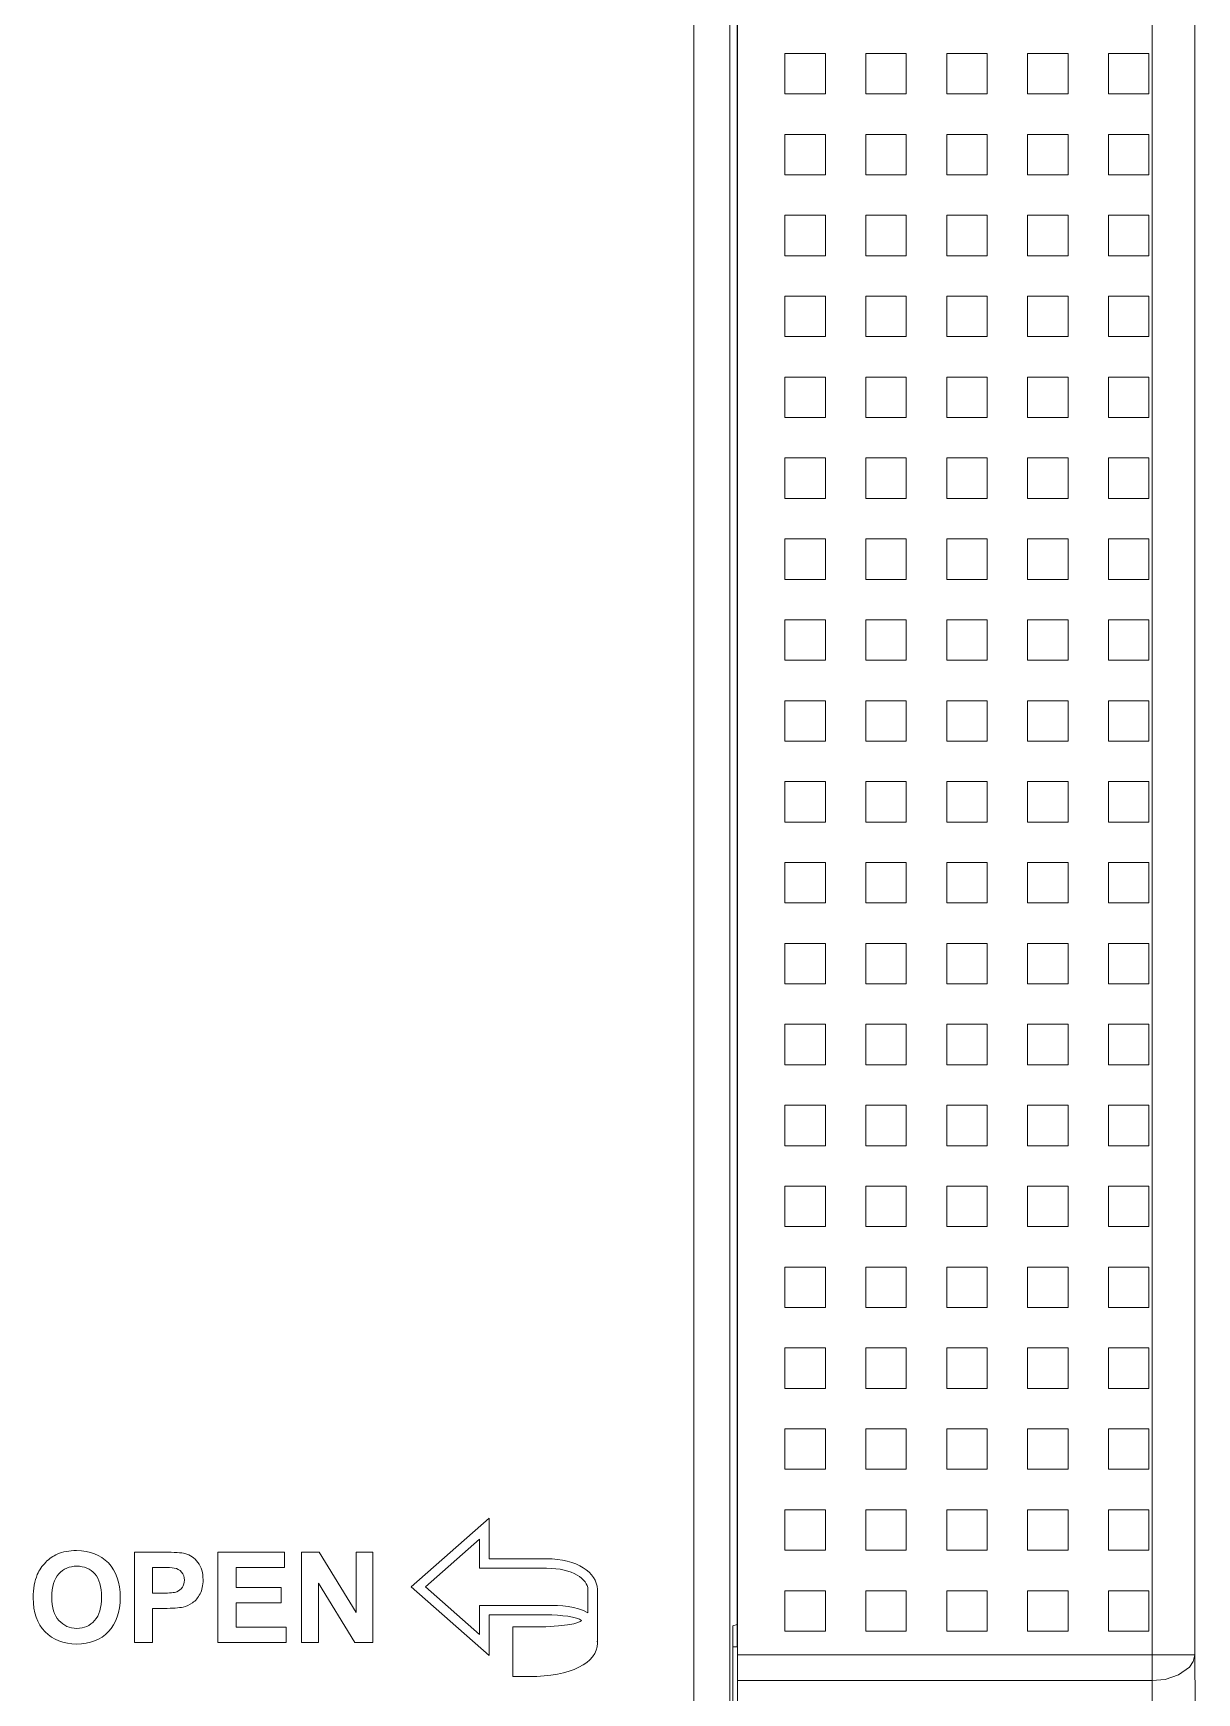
# Model space of a CAD drawing. Header units: millimetres. Extents: x 33157 to 59611, y -29750 to 1750.
# Drawn here: x 53831.92 to 53853.5, y 154.19 to 184.96 of the extents above; entities that cross this region are included whole.
import ezdxf

# ---------------------------------------------------------------- set-up
doc = ezdxf.new("R2010")
doc.units = ezdxf.units.MM
doc.layers.get('0').update_dxf_attribs({"lineweight": 18})

msp = doc.modelspace()

# ---------------------------------------------------------------- linework, layer by layer
at = {"lineweight": 9}
for p, q in [((53844.977, 279.827), (53844.977, 155.043)), ((53852.673, 275.622), (53852.673, 154.421)), ((53853.466, 274.82), (53853.466, 154.892)), ((53844.986, 214.05), (53844.986, 154.892)), ((53844.845, 213.626), (53844.845, 152.931)), ((53844.977, 213.626), (53844.977, 155.458)), ((53844.175, 213.079), (53844.175, 152.931)), ((53844.901, 155.43), (53844.901, 152.931)), ((53844.986, 154.892), (53844.986, 154.421))]:
    msp.add_line(p, q, dxfattribs=at)
for points in [[(53845.866, 183.834), (53846.616, 183.834), (53846.616, 184.584), (53845.866, 184.584)], [(53847.366, 183.834), (53848.116, 183.834), (53848.116, 184.584), (53847.366, 184.584)], [(53848.866, 183.834), (53849.616, 183.834), (53849.616, 184.584), (53848.866, 184.584)], [(53850.366, 183.834), (53851.116, 183.834), (53851.116, 184.584), (53850.366, 184.584)], [(53851.866, 183.834), (53852.616, 183.834), (53852.616, 184.584), (53851.866, 184.584)], [(53845.866, 182.334), (53846.616, 182.334), (53846.616, 183.084), (53845.866, 183.084)], [(53847.366, 182.334), (53848.116, 182.334), (53848.116, 183.084), (53847.366, 183.084)], [(53848.866, 182.334), (53849.616, 182.334), (53849.616, 183.084), (53848.866, 183.084)], [(53850.366, 182.334), (53851.116, 182.334), (53851.116, 183.084), (53850.366, 183.084)], [(53851.866, 182.334), (53852.616, 182.334), (53852.616, 183.084), (53851.866, 183.084)], [(53845.866, 180.834), (53846.616, 180.834), (53846.616, 181.584), (53845.866, 181.584)], [(53847.366, 180.834), (53848.116, 180.834), (53848.116, 181.584), (53847.366, 181.584)], [(53848.866, 180.834), (53849.616, 180.834), (53849.616, 181.584), (53848.866, 181.584)], [(53850.366, 180.834), (53851.116, 180.834), (53851.116, 181.584), (53850.366, 181.584)], [(53851.866, 180.834), (53852.616, 180.834), (53852.616, 181.584), (53851.866, 181.584)], [(53845.866, 179.334), (53846.616, 179.334), (53846.616, 180.084), (53845.866, 180.084)], [(53847.366, 179.334), (53848.116, 179.334), (53848.116, 180.084), (53847.366, 180.084)], [(53848.866, 179.334), (53849.616, 179.334), (53849.616, 180.084), (53848.866, 180.084)], [(53850.366, 179.334), (53851.116, 179.334), (53851.116, 180.084), (53850.366, 180.084)], [(53851.866, 179.334), (53852.616, 179.334), (53852.616, 180.084), (53851.866, 180.084)], [(53845.866, 177.834), (53846.616, 177.834), (53846.616, 178.584), (53845.866, 178.584)], [(53847.366, 177.834), (53848.116, 177.834), (53848.116, 178.584), (53847.366, 178.584)], [(53848.866, 177.834), (53849.616, 177.834), (53849.616, 178.584), (53848.866, 178.584)], [(53850.366, 177.834), (53851.116, 177.834), (53851.116, 178.584), (53850.366, 178.584)], [(53851.866, 177.834), (53852.616, 177.834), (53852.616, 178.584), (53851.866, 178.584)], [(53845.866, 176.334), (53846.616, 176.334), (53846.616, 177.084), (53845.866, 177.084)], [(53847.366, 176.334), (53848.116, 176.334), (53848.116, 177.084), (53847.366, 177.084)], [(53848.866, 176.334), (53849.616, 176.334), (53849.616, 177.084), (53848.866, 177.084)], [(53850.366, 176.334), (53851.116, 176.334), (53851.116, 177.084), (53850.366, 177.084)], [(53851.866, 176.334), (53852.616, 176.334), (53852.616, 177.084), (53851.866, 177.084)], [(53845.866, 174.834), (53846.616, 174.834), (53846.616, 175.584), (53845.866, 175.584)], [(53847.366, 174.834), (53848.116, 174.834), (53848.116, 175.584), (53847.366, 175.584)], [(53848.866, 174.834), (53849.616, 174.834), (53849.616, 175.584), (53848.866, 175.584)], [(53850.366, 174.834), (53851.116, 174.834), (53851.116, 175.584), (53850.366, 175.584)], [(53851.866, 174.834), (53852.616, 174.834), (53852.616, 175.584), (53851.866, 175.584)], [(53845.866, 173.334), (53846.616, 173.334), (53846.616, 174.084), (53845.866, 174.084)], [(53847.366, 173.334), (53848.116, 173.334), (53848.116, 174.084), (53847.366, 174.084)], [(53848.866, 173.334), (53849.616, 173.334), (53849.616, 174.084), (53848.866, 174.084)], [(53850.366, 173.334), (53851.116, 173.334), (53851.116, 174.084), (53850.366, 174.084)], [(53851.866, 173.334), (53852.616, 173.334), (53852.616, 174.084), (53851.866, 174.084)], [(53845.866, 171.834), (53846.616, 171.834), (53846.616, 172.584), (53845.866, 172.584)], [(53847.366, 171.834), (53848.116, 171.834), (53848.116, 172.584), (53847.366, 172.584)], [(53848.866, 171.834), (53849.616, 171.834), (53849.616, 172.584), (53848.866, 172.584)], [(53850.366, 171.834), (53851.116, 171.834), (53851.116, 172.584), (53850.366, 172.584)], [(53851.866, 171.834), (53852.616, 171.834), (53852.616, 172.584), (53851.866, 172.584)], [(53845.866, 170.334), (53846.616, 170.334), (53846.616, 171.084), (53845.866, 171.084)], [(53847.366, 170.334), (53848.116, 170.334), (53848.116, 171.084), (53847.366, 171.084)], [(53848.866, 170.334), (53849.616, 170.334), (53849.616, 171.084), (53848.866, 171.084)], [(53850.366, 170.334), (53851.116, 170.334), (53851.116, 171.084), (53850.366, 171.084)], [(53851.866, 170.334), (53852.616, 170.334), (53852.616, 171.084), (53851.866, 171.084)], [(53845.866, 168.834), (53846.616, 168.834), (53846.616, 169.584), (53845.866, 169.584)], [(53847.366, 168.834), (53848.116, 168.834), (53848.116, 169.584), (53847.366, 169.584)], [(53848.866, 168.834), (53849.616, 168.834), (53849.616, 169.584), (53848.866, 169.584)], [(53850.366, 168.834), (53851.116, 168.834), (53851.116, 169.584), (53850.366, 169.584)], [(53851.866, 168.834), (53852.616, 168.834), (53852.616, 169.584), (53851.866, 169.584)], [(53845.866, 167.334), (53846.616, 167.334), (53846.616, 168.084), (53845.866, 168.084)], [(53847.366, 167.334), (53848.116, 167.334), (53848.116, 168.084), (53847.366, 168.084)], [(53848.866, 167.334), (53849.616, 167.334), (53849.616, 168.084), (53848.866, 168.084)], [(53850.366, 167.334), (53851.116, 167.334), (53851.116, 168.084), (53850.366, 168.084)], [(53851.866, 167.334), (53852.616, 167.334), (53852.616, 168.084), (53851.866, 168.084)], [(53845.866, 165.834), (53846.616, 165.834), (53846.616, 166.584), (53845.866, 166.584)], [(53847.366, 165.834), (53848.116, 165.834), (53848.116, 166.584), (53847.366, 166.584)], [(53848.866, 165.834), (53849.616, 165.834), (53849.616, 166.584), (53848.866, 166.584)], [(53850.366, 165.834), (53851.116, 165.834), (53851.116, 166.584), (53850.366, 166.584)], [(53851.866, 165.834), (53852.616, 165.834), (53852.616, 166.584), (53851.866, 166.584)], [(53845.866, 164.334), (53846.616, 164.334), (53846.616, 165.084), (53845.866, 165.084)], [(53847.366, 164.334), (53848.116, 164.334), (53848.116, 165.084), (53847.366, 165.084)], [(53848.866, 164.334), (53849.616, 164.334), (53849.616, 165.084), (53848.866, 165.084)], [(53850.366, 164.334), (53851.116, 164.334), (53851.116, 165.084), (53850.366, 165.084)], [(53851.866, 164.334), (53852.616, 164.334), (53852.616, 165.084), (53851.866, 165.084)], [(53845.866, 162.834), (53846.616, 162.834), (53846.616, 163.584), (53845.866, 163.584)], [(53847.366, 162.834), (53848.116, 162.834), (53848.116, 163.584), (53847.366, 163.584)], [(53848.866, 162.834), (53849.616, 162.834), (53849.616, 163.584), (53848.866, 163.584)], [(53850.366, 162.834), (53851.116, 162.834), (53851.116, 163.584), (53850.366, 163.584)], [(53851.866, 162.834), (53852.616, 162.834), (53852.616, 163.584), (53851.866, 163.584)], [(53845.866, 161.334), (53846.616, 161.334), (53846.616, 162.084), (53845.866, 162.084)], [(53847.366, 161.334), (53848.116, 161.334), (53848.116, 162.084), (53847.366, 162.084)], [(53848.866, 161.334), (53849.616, 161.334), (53849.616, 162.084), (53848.866, 162.084)], [(53850.366, 161.334), (53851.116, 161.334), (53851.116, 162.084), (53850.366, 162.084)], [(53851.866, 161.334), (53852.616, 161.334), (53852.616, 162.084), (53851.866, 162.084)], [(53845.866, 159.834), (53846.616, 159.834), (53846.616, 160.584), (53845.866, 160.584)], [(53847.366, 159.834), (53848.116, 159.834), (53848.116, 160.584), (53847.366, 160.584)], [(53848.866, 159.834), (53849.616, 159.834), (53849.616, 160.584), (53848.866, 160.584)], [(53850.366, 159.834), (53851.116, 159.834), (53851.116, 160.584), (53850.366, 160.584)], [(53851.866, 159.834), (53852.616, 159.834), (53852.616, 160.584), (53851.866, 160.584)], [(53845.866, 158.334), (53846.616, 158.334), (53846.616, 159.084), (53845.866, 159.084)], [(53847.366, 158.334), (53848.116, 158.334), (53848.116, 159.084), (53847.366, 159.084)], [(53848.866, 158.334), (53849.616, 158.334), (53849.616, 159.084), (53848.866, 159.084)], [(53850.366, 158.334), (53851.116, 158.334), (53851.116, 159.084), (53850.366, 159.084)], [(53851.866, 158.334), (53852.616, 158.334), (53852.616, 159.084), (53851.866, 159.084)], [(53845.866, 156.834), (53846.616, 156.834), (53846.616, 157.584), (53845.866, 157.584)], [(53847.366, 156.834), (53848.116, 156.834), (53848.116, 157.584), (53847.366, 157.584)], [(53848.866, 156.834), (53849.616, 156.834), (53849.616, 157.584), (53848.866, 157.584)], [(53850.366, 156.834), (53851.116, 156.834), (53851.116, 157.584), (53850.366, 157.584)], [(53851.866, 156.834), (53852.616, 156.834), (53852.616, 157.584), (53851.866, 157.584)], [(53845.866, 155.334), (53846.616, 155.334), (53846.616, 156.084), (53845.866, 156.084)], [(53847.366, 155.334), (53848.116, 155.334), (53848.116, 156.084), (53847.366, 156.084)], [(53848.866, 155.334), (53849.616, 155.334), (53849.616, 156.084), (53848.866, 156.084)], [(53850.366, 155.334), (53851.116, 155.334), (53851.116, 156.084), (53850.366, 156.084)], [(53851.866, 155.334), (53852.616, 155.334), (53852.616, 156.084), (53851.866, 156.084)]]:
    msp.add_lwpolyline(points, close=True)
for points, knots in [([(53842.388, 155.124), (53842.388, 155.124), (53842.388, 156.108), (53842.388, 156.108), (53842.377, 156.422), (53842.007, 156.676), (53841.445, 156.676), (53841.445, 156.676), (53840.379, 156.676), (53840.379, 156.676), (53840.379, 156.676), (53840.379, 157.43), (53840.379, 157.43), (53840.379, 157.43), (53838.931, 156.156), (53838.931, 156.156), (53838.931, 156.156), (53840.379, 154.882), (53840.379, 154.882), (53840.379, 154.882), (53840.379, 155.635), (53840.379, 155.635), (53840.379, 155.635), (53841.445, 155.635), (53841.445, 155.635), (53841.705, 155.635), (53842.025, 155.601), (53842.092, 155.529), (53842.087, 155.531), (53842.046, 155.413), (53841.125, 155.411), (53841.021, 155.411), (53840.822, 155.411), (53840.822, 155.411), (53840.822, 155.411), (53840.822, 154.493), (53840.822, 154.493), (53840.822, 154.493), (53841.125, 154.493), (53841.125, 154.493), (53841.892, 154.493), (53842.388, 154.741), (53842.388, 155.113), (53842.388, 155.154), (53842.382, 155.164), (53842.388, 155.124)], [0, 0, 0, 0, 134861.2687, 134861.2687, 134861.2687, 269722.5374, 269722.5374, 269722.5374, 404583.8061, 404583.8061, 404583.8061, 539445.074801, 539445.074801, 539445.074801, 674306.343501, 674306.343501, 674306.343501, 809167.612201, 809167.612201, 809167.612201, 944028.880901, 944028.880901, 944028.880901, 1078890.149601, 1078890.149601, 1078890.149601, 1213751.418301, 1213751.418301, 1213751.418301, 1348612.687002, 1348612.687002, 1348612.687002, 1483473.955702, 1483473.955702, 1483473.955702, 1618335.224402, 1618335.224402, 1618335.224402, 1753196.493102, 1753196.493102, 1753196.493102, 1888057.761802, 1888057.761802, 1888057.761802, 2022919.030502, 2022919.030502, 2022919.030502, 2022919.030502]), ([(53833.801, 155.126), (53833.801, 155.126), (53833.801, 156.797), (53833.801, 156.797), (53833.801, 156.797), (53834.34, 156.797), (53834.34, 156.797), (53834.544, 156.797), (53834.677, 156.789), (53834.739, 156.772), (53834.834, 156.747), (53834.914, 156.692), (53834.978, 156.608), (53835.042, 156.524), (53835.074, 156.416), (53835.074, 156.283), (53835.074, 156.18), (53835.056, 156.094), (53835.019, 156.024), (53834.982, 155.954), (53834.935, 155.899), (53834.878, 155.859), (53834.821, 155.819), (53834.763, 155.793), (53834.704, 155.78), (53834.624, 155.764), (53834.508, 155.756), (53834.356, 155.756), (53834.356, 155.756), (53834.138, 155.756), (53834.138, 155.756), (53834.138, 155.756), (53834.138, 155.126), (53834.138, 155.126), (53834.138, 155.126), (53833.801, 155.126), (53833.801, 155.126)], [0, 0, 0, 0, 136111.715764, 136111.715764, 136111.715764, 272223.431529, 272223.431529, 272223.431529, 408335.147293, 408335.147293, 408335.147293, 544446.863058, 544446.863058, 544446.863058, 680558.578822, 680558.578822, 680558.578822, 816670.294587, 816670.294587, 816670.294587, 952782.010351, 952782.010351, 952782.010351, 1088893.726116, 1088893.726116, 1088893.726116, 1225005.44188, 1225005.44188, 1225005.44188, 1361117.157645, 1361117.157645, 1361117.157645, 1497228.873409, 1497228.873409, 1497228.873409, 1633340.589174, 1633340.589174, 1633340.589174, 1633340.589174]), ([(53840.379, 155.812), (53840.379, 155.812), (53840.202, 155.812), (53840.202, 155.812), (53840.202, 155.812), (53840.202, 155.635), (53840.202, 155.635), (53840.202, 155.635), (53840.202, 155.272), (53840.202, 155.272), (53840.202, 155.272), (53839.198, 156.156), (53839.198, 156.156), (53839.198, 156.156), (53840.202, 157.039), (53840.202, 157.039), (53840.202, 157.039), (53840.202, 156.676), (53840.202, 156.676), (53840.202, 156.676), (53840.202, 156.499), (53840.202, 156.499), (53840.202, 156.499), (53840.379, 156.499), (53840.379, 156.499), (53840.379, 156.499), (53841.445, 156.5), (53841.445, 156.5), (53841.934, 156.5), (53842.205, 156.295), (53842.211, 156.108), (53842.211, 156.108), (53842.211, 155.671), (53842.211, 155.671), (53841.993, 155.8), (53841.715, 155.812), (53841.445, 155.812), (53841.445, 155.812), (53840.379, 155.812), (53840.379, 155.812)], [0, 0, 0, 0, 135645.109389, 135645.109389, 135645.109389, 271290.218778, 271290.218778, 271290.218778, 406935.328167, 406935.328167, 406935.328167, 542580.437557, 542580.437557, 542580.437557, 678225.546946, 678225.546946, 678225.546946, 813870.656335, 813870.656335, 813870.656335, 949515.765724, 949515.765724, 949515.765724, 1085160.875113, 1085160.875113, 1085160.875113, 1220805.984502, 1220805.984502, 1220805.984502, 1356451.093891, 1356451.093891, 1356451.093891, 1492096.20328, 1492096.20328, 1492096.20328, 1627741.31267, 1627741.31267, 1627741.31267, 1763386.422059, 1763386.422059, 1763386.422059, 1763386.422059]), ([(53831.923, 155.951), (53831.923, 156.122), (53831.949, 156.265), (53832, 156.381), (53832.037, 156.466), (53832.089, 156.543), (53832.155, 156.61), (53832.22, 156.678), (53832.292, 156.728), (53832.37, 156.761), (53832.473, 156.805), (53832.593, 156.827), (53832.729, 156.827), (53832.974, 156.827), (53833.17, 156.751), (53833.318, 156.598), (53833.465, 156.445), (53833.539, 156.232), (53833.539, 155.959), (53833.539, 155.689), (53833.465, 155.477), (53833.319, 155.325), (53833.173, 155.172), (53832.978, 155.095), (53832.733, 155.095), (53832.486, 155.095), (53832.289, 155.171), (53832.143, 155.323), (53831.997, 155.475), (53831.923, 155.684), (53831.923, 155.951)], [0, 0, 0, 0, 137375.511248, 137375.511248, 137375.511248, 274751.022496, 274751.022496, 274751.022496, 412126.533744, 412126.533744, 412126.533744, 549502.044992, 549502.044992, 549502.044992, 686877.556241, 686877.556241, 686877.556241, 824253.067489, 824253.067489, 824253.067489, 961628.578737, 961628.578737, 961628.578737, 1099004.089985, 1099004.089985, 1099004.089985, 1236379.601233, 1236379.601233, 1236379.601233, 1373755.112481, 1373755.112481, 1373755.112481, 1373755.112481]), ([(53835.351, 155.126), (53835.351, 155.126), (53835.351, 156.797), (53835.351, 156.797), (53835.351, 156.797), (53836.583, 156.797), (53836.583, 156.797), (53836.583, 156.797), (53836.583, 156.515), (53836.583, 156.515), (53836.583, 156.515), (53835.688, 156.515), (53835.688, 156.515), (53835.688, 156.515), (53835.688, 156.143), (53835.688, 156.143), (53835.688, 156.143), (53836.52, 156.143), (53836.52, 156.143), (53836.52, 156.143), (53836.52, 155.861), (53836.52, 155.861), (53836.52, 155.861), (53835.688, 155.861), (53835.688, 155.861), (53835.688, 155.861), (53835.688, 155.408), (53835.688, 155.408), (53835.688, 155.408), (53836.615, 155.408), (53836.615, 155.408), (53836.615, 155.408), (53836.615, 155.126), (53836.615, 155.126), (53836.615, 155.126), (53835.351, 155.126), (53835.351, 155.126)], [0, 0, 0, 0, 136113.763238, 136113.763238, 136113.763238, 272227.526476, 272227.526476, 272227.526476, 408341.289715, 408341.289715, 408341.289715, 544455.052953, 544455.052953, 544455.052953, 680568.816191, 680568.816191, 680568.816191, 816682.579429, 816682.579429, 816682.579429, 952796.342667, 952796.342667, 952796.342667, 1088910.105906, 1088910.105906, 1088910.105906, 1225023.869144, 1225023.869144, 1225023.869144, 1361137.632382, 1361137.632382, 1361137.632382, 1497251.39562, 1497251.39562, 1497251.39562, 1633365.158859, 1633365.158859, 1633365.158859, 1633365.158859]), ([(53836.901, 155.126), (53836.901, 155.126), (53836.901, 156.797), (53836.901, 156.797), (53836.901, 156.797), (53837.227, 156.797), (53837.227, 156.797), (53837.227, 156.797), (53837.912, 155.677), (53837.912, 155.677), (53837.912, 155.677), (53837.912, 156.797), (53837.912, 156.797), (53837.912, 156.797), (53838.223, 156.797), (53838.223, 156.797), (53838.223, 156.797), (53838.223, 155.126), (53838.223, 155.126), (53838.223, 155.126), (53837.887, 155.126), (53837.887, 155.126), (53837.887, 155.126), (53837.212, 156.224), (53837.212, 156.224), (53837.212, 156.224), (53837.212, 155.126), (53837.212, 155.126), (53837.212, 155.126), (53836.901, 155.126), (53836.901, 155.126)], [0, 0, 0, 0, 137385.36255, 137385.36255, 137385.36255, 274770.725099, 274770.725099, 274770.725099, 412156.087649, 412156.087649, 412156.087649, 549541.450198, 549541.450198, 549541.450198, 686926.812748, 686926.812748, 686926.812748, 824312.175297, 824312.175297, 824312.175297, 961697.537847, 961697.537847, 961697.537847, 1099082.900396, 1099082.900396, 1099082.900396, 1236468.262946, 1236468.262946, 1236468.262946, 1373853.625495, 1373853.625495, 1373853.625495, 1373853.625495]), ([(53832.27, 155.963), (53832.27, 155.773), (53832.313, 155.63), (53832.401, 155.532), (53832.488, 155.434), (53832.599, 155.385), (53832.733, 155.385), (53832.867, 155.385), (53832.977, 155.433), (53833.063, 155.53), (53833.149, 155.628), (53833.192, 155.773), (53833.192, 155.967), (53833.192, 156.159), (53833.15, 156.302), (53833.066, 156.396), (53832.983, 156.491), (53832.872, 156.538), (53832.733, 156.538), (53832.594, 156.538), (53832.482, 156.49), (53832.397, 156.395), (53832.312, 156.299), (53832.27, 156.155), (53832.27, 155.963)], [0, 0, 0, 0, 139277.165557, 139277.165557, 139277.165557, 278554.331113, 278554.331113, 278554.331113, 417831.49667, 417831.49667, 417831.49667, 557108.662227, 557108.662227, 557108.662227, 696385.827783, 696385.827783, 696385.827783, 835662.99334, 835662.99334, 835662.99334, 974940.158897, 974940.158897, 974940.158897, 1114217.324453, 1114217.324453, 1114217.324453, 1114217.324453]), ([(53834.138, 156.515), (53834.138, 156.515), (53834.138, 156.038), (53834.138, 156.038), (53834.138, 156.038), (53834.321, 156.038), (53834.321, 156.038), (53834.453, 156.038), (53834.541, 156.047), (53834.586, 156.065), (53834.63, 156.082), (53834.665, 156.11), (53834.69, 156.147), (53834.715, 156.185), (53834.728, 156.228), (53834.728, 156.278), (53834.728, 156.339), (53834.71, 156.389), (53834.675, 156.429), (53834.639, 156.468), (53834.595, 156.493), (53834.54, 156.503), (53834.5, 156.511), (53834.42, 156.515), (53834.299, 156.515), (53834.299, 156.515), (53834.138, 156.515), (53834.138, 156.515)], [0, 0, 0, 0, 138234.279015, 138234.279015, 138234.279015, 276468.558031, 276468.558031, 276468.558031, 414702.837046, 414702.837046, 414702.837046, 552937.116062, 552937.116062, 552937.116062, 691171.395077, 691171.395077, 691171.395077, 829405.674093, 829405.674093, 829405.674093, 967639.953108, 967639.953108, 967639.953108, 1105874.232124, 1105874.232124, 1105874.232124, 1244108.511139, 1244108.511139, 1244108.511139, 1244108.511139])]:
    msp.add_open_spline(points, degree=3, knots=knots)
for points in [[(53844.977, 155.458), (53844.977, 155.458), (53844.901, 155.43), (53844.901, 155.43)], [(53844.977, 155.043), (53844.977, 155.043), (53844.901, 155.043), (53844.901, 155.043)], [(53844.986, 154.892), (53844.986, 154.892), (53853.466, 154.892), (53853.466, 154.892)], [(53853.475, 153.959), (53853.475, 153.959), (53853.466, 154.892), (53853.466, 154.892)], [(53852.673, 154.421), (53852.673, 154.421), (53844.986, 154.421), (53844.986, 154.421)], [(53844.986, 154.421), (53844.986, 154.421), (53844.977, 152.629), (53844.977, 152.629)], [(53852.683, 152.629), (53852.683, 152.629), (53852.673, 154.421), (53852.673, 154.421)]]:
    msp.add_open_spline(points, degree=3, dxfattribs=at)
msp.add_open_spline([(53852.673, 154.421), (53852.673, 154.421), (53852.919, 154.44), (53852.919, 154.44), (53852.919, 154.44), (53853.164, 154.525), (53853.164, 154.525), (53853.164, 154.525), (53853.371, 154.666), (53853.371, 154.666), (53853.371, 154.666), (53853.437, 154.77), (53853.437, 154.77), (53853.437, 154.77), (53853.466, 154.892), (53853.466, 154.892)], degree=3, knots=[0, 0, 0, 0, 145051.7375, 145051.7375, 145051.7375, 290103.475, 290103.475, 290103.475, 435155.212499, 435155.212499, 435155.212499, 580206.949999, 580206.949999, 580206.949999, 725258.687499, 725258.687499, 725258.687499, 725258.687499], dxfattribs=at)

doc.saveas('drawing.dxf')
